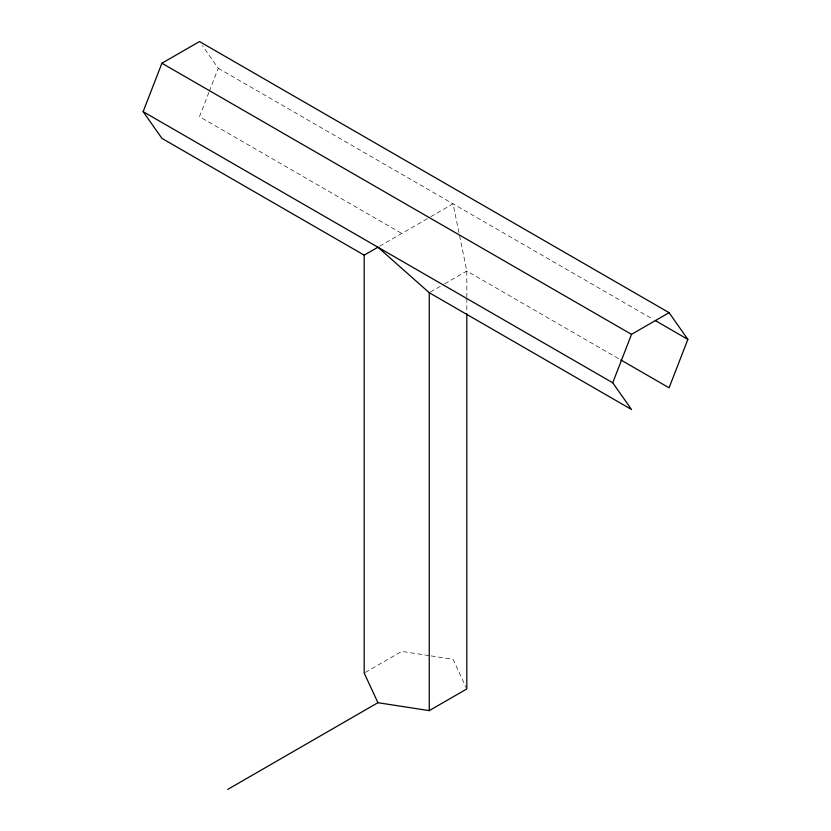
<?xml version="1.0" encoding="UTF-8"?>
<svg xmlns="http://www.w3.org/2000/svg" width="831" height="831" viewBox="0 0 831 831"><rect width="100%" height="100%" fill="white"/><g stroke="black" fill="none" stroke-linecap="round" stroke-linejoin="round"><path stroke-width="0.62" stroke-dasharray="4.16 3.12" d="M208.882 92.48L199.492 116.683L401.747 233.459M209.35 91.265L218.273 68.277L202.38 45.663M379.653 246.215L429.637 217.358M430.759 216.714L453.072 203.834L466.814 271.031L466.814 296.989M430.354 292.076L443.619 284.42M444.72 283.786L466.814 271.031L619.635 359.262M365.287 672.424L401.747 651.379L429.97 655.742M431.258 655.939L453.072 659.315L466.284 687.798M218.273 68.277L653.041 319.281M466.814 298.287L466.814 312.56"/><path stroke-width="1.25" d="M466.814 313.858L466.814 688.941L429.253 710.63L377.928 702.694L364.186 673.068L364.186 255.148L161.92 138.372L143.14 111.655L161.92 63.239L199.492 41.55L669.08 312.664L687.86 339.391L669.08 387.807L620.757 359.906M364.186 255.148L377.928 247.212L429.253 292.72L631.508 409.496L612.727 382.769L631.508 334.353L669.08 312.664M227.663 789.45L377.928 702.694M655.285 320.579L687.86 339.391M161.92 63.239L631.508 334.353M143.14 111.655L612.727 382.769M429.253 292.72L429.253 710.63"/></g></svg>
